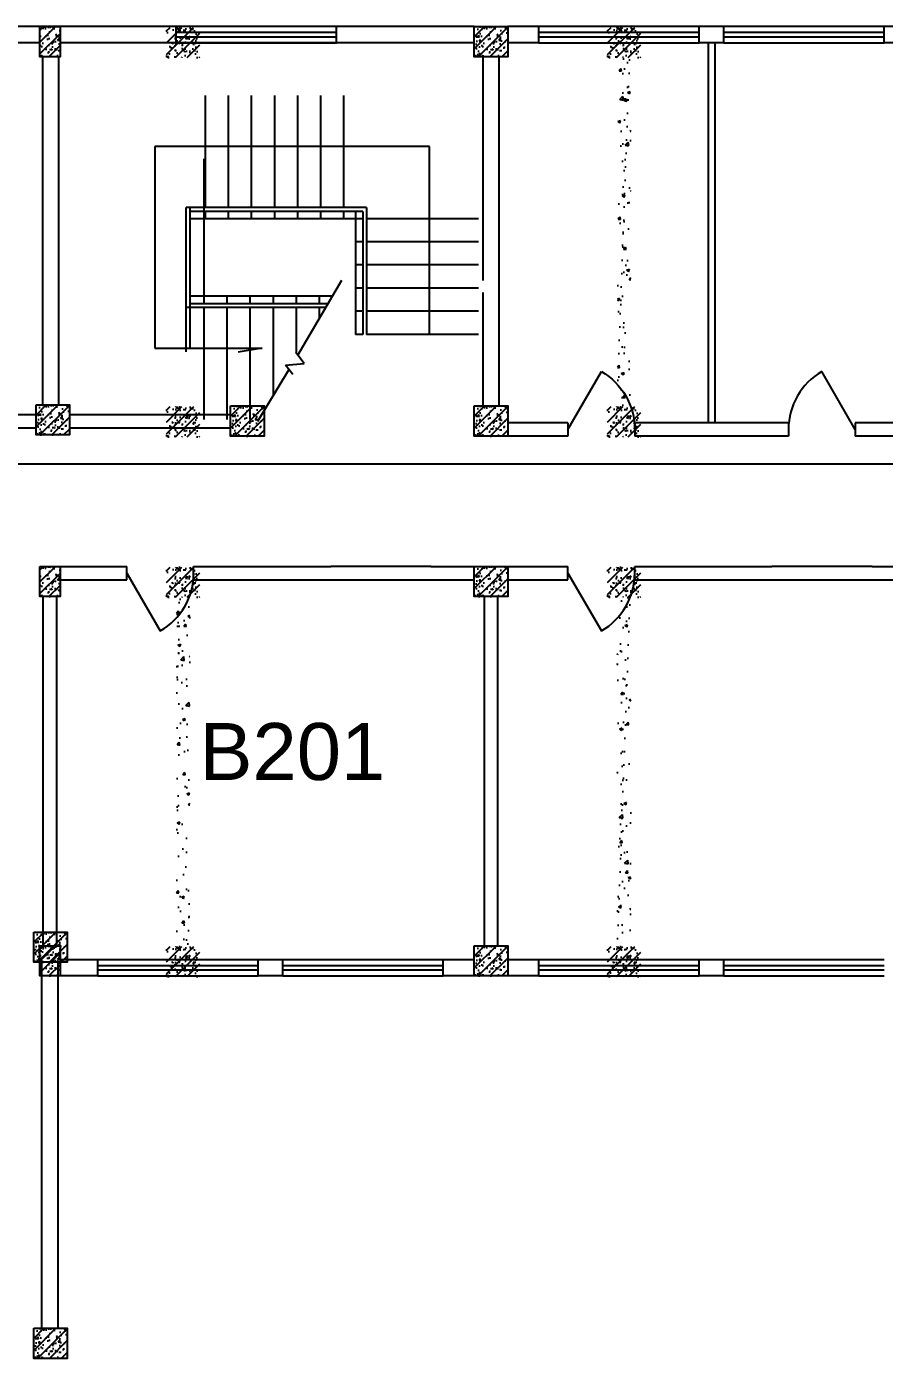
# Model space of a CAD drawing. Header units: millimetres. Extents: x 1454 to 76815, y 2126 to 32240.
# Drawn here: x 23542 to 32098, y 18927 to 32209 of the extents above; entities that cross this region are included whole.
import ezdxf
from ezdxf.enums import TextEntityAlignment as Align

# ---------------------------------------------------------------- set-up
doc = ezdxf.new("R2010")
doc.units = ezdxf.units.MM
doc.linetypes.add('CONTINOUS', pattern=[0])
for name, color, linetype in [('BD0', 7, 'Continuous'), ('C', 7, 'Continuous'), ('MC', 7, 'Continuous'), ('WINDOW', 7, 'Continuous'), ('WINDOW_TEXT', 7, 'Continuous'), ('Z', 7, 'Continuous'), ('Z1', 9, 'Continuous'), ('文字说明', 7, 'Continuous')]:
    doc.layers.add(name, color=color, linetype=linetype)
doc.styles.add('SIMPLEX', font='SIMPLEX.SHX')
doc.styles.get("Standard").update_dxf_attribs({"font": 'arial.ttf'})
doc.linetypes.add('ZIGZAG', pattern='A,0.00254,-5.08,[131,ltypeshp.shx,S=5.08,R=0,X=-5.08,Y=0],-10.16,[131,ltypeshp.shx,S=5.08,R=180,X=5.08,Y=0],-5.08', length=20.32254)
pattern_1 = [(50, (-1701936.64, -147705.6), (286.904073, -25.100854), [30, -330]), (355, (-1701936.64, -147705.6), (-55.500533, 300.876853), [24, -264]), (100.4514, (-1701912.73, -147707.7), (231.403753, 275.775817), [25.496076, -280.456845]), (46.1842, (-1701936.64, -147625.6), (426.89642, -66.207606), [45, -495]), (96.6356, (-1701901.07, -147631.12), (373.86508, 389.64715), [38.24412, -420.6852]), (351.1842, (-1701936.64, -147625.6), (373.86478, 389.64744), [36, -396]), (21, (-1701896.64, -147645.6), (238.76282, -161.047556), [30, -330]), (326, (-1701896.64, -147645.6), (97.326133, 290.06002), [24, -264]), (71.4514, (-1701876.75, -147659.03), (336.08905, 129.0122), [25.496076, -280.456845]), (37.5, (-1701936.64, -147705.61), (4.863942, 133.1575415), [0, -260.8, 0, -268, 0, -265]), (7.5, (-1701936.64, -147705.61), (105.227815, 157.764685), [0, -152.8, 0, -254.8, 0, -101]), (327.5, (-1702025.84, -147705.61), (213.5289745, -9.021949), [0, -100, 0, -312, 0, -414]), (317.5, (-1702065.84, -147705.6), (233.274468, 40.041993), [0, -130, 0, -207.2, 0, -294])]

# ---------------------------------------------------------------- blocks, each defined once
blk = doc.blocks.new('_DBLK')
blk.add_line((-0.5, 0), (0, -0.866))
blk.add_arc((-0.5, 0), 1, 300, 0)
at = {"layer": 'WINDOW_TEXT', "style": 'SIMPLEX', "flags": 9}
blk.add_attdef('A', text='', height=1, dxfattribs=at).set_placement((0, 1.5), align=Align.MIDDLE)

msp = doc.modelspace()

# ---------------------------------------------------------------- hatches: boundary and pattern name
at = {"layer": 'BD0'}
h = msp.add_hatch(dxfattribs=at)
h.set_pattern_fill('AR-CONC', color=256, scale=20, style=0)
h.set_pattern_definition([(50, (-1660692.01, -84955.88), (143.4520365, -12.550427), [15, -165]), (355, (-1660692, -84955.88), (-27.750267, 150.438427), [12, -132]), (100.4514, (-1660680.05, -84956.93), (115.701876, 137.887908), [12.748038, -140.228422]), (46.1842, (-1660692, -84915.88), (213.44821, -33.103803), [22.5, -247.5]), (96.6356, (-1660674.22, -84918.64), (186.93254, 194.823574), [19.122058, -210.3426]), (351.1842, (-1660692, -84915.88), (186.93239, 194.82372), [18, -198]), (21, (-1660672.01, -84925.88), (119.3814104, -80.523778), [15, -165]), (326, (-1660672, -84925.88), (48.663066, 145.030009), [12, -132]), (71.4514, (-1660662.06, -84932.59), (168.044526, 64.506099), [12.748038, -140.228422]), (37.5, (-1660692.007, -84955.88), (2.431971, 66.5787708), [0, -130.4, 0, -134, 0, -132.5]), (7.5, (-1660692.01, -84955.88), (52.6139075, 78.8823424), [0, -76.4, 0, -127.4, 0, -50.5]), (327.5, (-1660736.607, -84955.88), (106.7644872, -4.5109743), [0, -50, 0, -156, 0, -207]), (317.5, (-1660756.61, -84955.88), (116.637234, 20.0209965), [0, -65, 0, -103.6, 0, -147])])
h.paths.add_polyline_path([(24936, 23036), (25269, 23036), (25269, 22736), (24936, 22736)])
h = msp.add_hatch(dxfattribs=at)
h.set_pattern_fill('ANSI31', color=256, scale=666.666667, style=0)
h.set_pattern_definition([(45, (-1660692.01, -84955.88), (-58.925565, 58.925565), [])])
h.paths.add_polyline_path([(24936, 23036), (25269, 23036), (25269, 22736), (24936, 22736)])
h = msp.add_hatch(dxfattribs=at)
h.set_pattern_fill('AR-CONC', color=256, scale=20, style=0)
h.set_pattern_definition([(50, (-1450814.38, -510952.3), (143.4520365, -12.550427), [15, -165]), (355, (-1450814.38, -510952.3), (-27.750267, 150.438427), [12, -132]), (100.4514, (-1450802.42, -510953.35), (115.701876, 137.887908), [12.748038, -140.228422]), (46.1842, (-1450814.38, -510912.3), (213.44821, -33.103803), [22.5, -247.5]), (96.6356, (-1450796.6, -510915.06), (186.93254, 194.823574), [19.122058, -210.3426]), (351.1842, (-1450814.38, -510912.3), (186.93239, 194.82372), [18, -198]), (21, (-1450794.38, -510922.3), (119.38141, -80.523778), [15, -165]), (326, (-1450794.38, -510922.3), (48.663066, 145.030009), [12, -132]), (71.4514, (-1450784.43, -510929.01), (168.044526, 64.506099), [12.748038, -140.228422]), (37.5, (-1450814.38, -510952.3), (2.431971, 66.5787708), [0, -130.4, 0, -134, 0, -132.5]), (7.5, (-1450814.38, -510952.3), (52.6139075, 78.8823424), [0, -76.4, 0, -127.4, 0, -50.5]), (327.5, (-1450858.98, -510952.3), (106.7644872, -4.5109743), [0, -50, 0, -156, 0, -207]), (317.5, (-1450878.98, -510952.3), (116.637234, 20.0209965), [0, -65, 0, -103.6, 0, -147])])
h.paths.add_polyline_path([(28008, 23042), (28342, 23042), (28342, 22742), (28008, 22742)])
h = msp.add_hatch(dxfattribs=at)
h.set_pattern_fill('ANSI31', color=256, scale=666.666667, style=0)
h.set_pattern_definition([(45, (-1450814.38, -510952.3), (-58.925565, 58.925565), [])])
h.paths.add_polyline_path([(28008, 23042), (28342, 23042), (28342, 22742), (28008, 22742)])
h = msp.add_hatch(dxfattribs=at)
h.set_pattern_fill('AR-CONC', color=256, scale=20, style=0)
h.set_pattern_definition([(50, (-1656292.01, -84955.88), (143.4520365, -12.550427), [15, -165]), (355, (-1656292, -84955.88), (-27.750267, 150.438427), [12, -132]), (100.4514, (-1656280.05, -84956.93), (115.701876, 137.887908), [12.748038, -140.228422]), (46.1842, (-1656292, -84915.88), (213.44821, -33.103803), [22.5, -247.5]), (96.6356, (-1656274.22, -84918.64), (186.93254, 194.823574), [19.122058, -210.3426]), (351.1842, (-1656292, -84915.88), (186.93239, 194.82372), [18, -198]), (21, (-1656272.01, -84925.88), (119.3814104, -80.523778), [15, -165]), (326, (-1656272, -84925.88), (48.663066, 145.030009), [12, -132]), (71.4514, (-1656262.06, -84932.59), (168.044526, 64.506099), [12.748038, -140.228422]), (37.5, (-1656292.007, -84955.88), (2.431971, 66.5787708), [0, -130.4, 0, -134, 0, -132.5]), (7.5, (-1656292.01, -84955.88), (52.6139075, 78.8823424), [0, -76.4, 0, -127.4, 0, -50.5]), (327.5, (-1656336.607, -84955.88), (106.7644872, -4.5109743), [0, -50, 0, -156, 0, -207]), (317.5, (-1656356.61, -84955.88), (116.637234, 20.0209965), [0, -65, 0, -103.6, 0, -147])])
h.paths.add_polyline_path([(29336, 23036), (29669, 23036), (29669, 22736), (29336, 22736)])
h = msp.add_hatch(dxfattribs=at)
h.set_pattern_fill('ANSI31', color=256, scale=666.666667, style=0)
h.set_pattern_definition([(45, (-1656292.01, -84955.88), (-58.925565, 58.925565), [])])
h.paths.add_polyline_path([(29336, 23036), (29669, 23036), (29669, 22736), (29336, 22736)])
at = {"layer": 'Z1'}
h = msp.add_hatch(dxfattribs=at)
h.set_pattern_fill('ANSI31', color=256, scale=666.666667, style=0)
h.set_pattern_definition([(45, (-1455214.38, -501785.635), (-58.925565, 58.925565), [])])
h.paths.add_polyline_path([(23675, 32209), (23875, 32209), (23875, 31909), (23675, 31909)])
h = msp.add_hatch(dxfattribs=at)
h.set_pattern_fill('AR-CONC', color=256, scale=20, style=0)
h.set_pattern_definition([(50, (-1455214.38, -501785.64), (143.4520365, -12.550427), [15, -165]), (355, (-1455214.38, -501785.64), (-27.750267, 150.438427), [12, -132]), (100.4514, (-1455202.42, -501786.68), (115.701876, 137.887908), [12.748038, -140.228422]), (46.1842, (-1455214.38, -501745.64), (213.44821, -33.103803), [22.5, -247.5]), (96.6356, (-1455196.6, -501748.4), (186.93254, 194.823574), [19.122058, -210.3426]), (351.1842, (-1455214.38, -501745.64), (186.93239, 194.82372), [18, -198]), (21, (-1455194.38, -501755.64), (119.38141, -80.523778), [15, -165]), (326, (-1455194.38, -501755.64), (48.663066, 145.030009), [12, -132]), (71.4514, (-1455184.43, -501762.35), (168.044526, 64.506099), [12.748038, -140.228422]), (37.5, (-1455214.38, -501785.635), (2.431971, 66.5787708), [0, -130.4, 0, -134, 0, -132.5]), (7.5, (-1455214.38, -501785.635), (52.6139075, 78.8823424), [0, -76.4, 0, -127.4, 0, -50.5]), (327.5, (-1455258.98, -501785.635), (106.7644872, -4.5109743), [0, -50, 0, -156, 0, -207]), (317.5, (-1455278.98, -501785.635), (116.637234, 20.0209965), [0, -65, 0, -103.6, 0, -147])])
h.paths.add_polyline_path([(23675, 32209), (23875, 32209), (23875, 31909), (23675, 31909)])
h = msp.add_hatch(dxfattribs=at)
h.set_pattern_fill('ANSI31', color=256, scale=666.666667, style=0)
h.set_pattern_definition([(45, (-1660692.01, -75789.21), (-58.925565, 58.925565), [])])
h.paths.add_polyline_path([(24936, 32202), (25269, 32202), (25269, 31902), (24936, 31902)])
h = msp.add_hatch(dxfattribs=at)
h.set_pattern_fill('AR-CONC', color=256, scale=20, style=0)
h.set_pattern_definition([(50, (-1660692.01, -75789.21), (143.4520365, -12.550427), [15, -165]), (355, (-1660692, -75789.21), (-27.750267, 150.438427), [12, -132]), (100.4514, (-1660680.05, -75790.26), (115.701876, 137.887908), [12.748038, -140.228422]), (46.1842, (-1660692, -75749.21), (213.44821, -33.103803), [22.5, -247.5]), (96.6356, (-1660674.22, -75751.97), (186.93254, 194.823574), [19.122058, -210.3426]), (351.1842, (-1660692, -75749.21), (186.93239, 194.82372), [18, -198]), (21, (-1660672.01, -75759.21), (119.3814104, -80.523778), [15, -165]), (326, (-1660672, -75759.21), (48.663066, 145.030009), [12, -132]), (71.4514, (-1660662.06, -75765.92), (168.044526, 64.506099), [12.748038, -140.228422]), (37.5, (-1660692.007, -75789.214), (2.431971, 66.5787708), [0, -130.4, 0, -134, 0, -132.5]), (7.5, (-1660692.01, -75789.214), (52.6139075, 78.8823424), [0, -76.4, 0, -127.4, 0, -50.5]), (327.5, (-1660736.607, -75789.214), (106.7644872, -4.5109743), [0, -50, 0, -156, 0, -207]), (317.5, (-1660756.61, -75789.21), (116.637234, 20.0209965), [0, -65, 0, -103.6, 0, -147])])
h.paths.add_polyline_path([(24936, 32202), (25269, 32202), (25269, 31902), (24936, 31902)])
h = msp.add_hatch(dxfattribs=at)
h.set_pattern_fill('ANSI31', color=256, scale=666.666667, style=0)
h.set_pattern_definition([(45, (-1450814.38, -501785.635), (-58.925565, 58.925565), [])])
h.paths.add_polyline_path([(28008, 32209), (28342, 32209), (28342, 31909), (28008, 31909)])
h = msp.add_hatch(dxfattribs=at)
h.set_pattern_fill('AR-CONC', color=256, scale=20, style=0)
h.set_pattern_definition([(50, (-1450814.38, -501785.64), (143.4520365, -12.550427), [15, -165]), (355, (-1450814.38, -501785.64), (-27.750267, 150.438427), [12, -132]), (100.4514, (-1450802.42, -501786.68), (115.701876, 137.887908), [12.748038, -140.228422]), (46.1842, (-1450814.38, -501745.64), (213.44821, -33.103803), [22.5, -247.5]), (96.6356, (-1450796.6, -501748.4), (186.93254, 194.823574), [19.122058, -210.3426]), (351.1842, (-1450814.38, -501745.64), (186.93239, 194.82372), [18, -198]), (21, (-1450794.38, -501755.64), (119.38141, -80.523778), [15, -165]), (326, (-1450794.38, -501755.64), (48.663066, 145.030009), [12, -132]), (71.4514, (-1450784.43, -501762.35), (168.044526, 64.506099), [12.748038, -140.228422]), (37.5, (-1450814.38, -501785.635), (2.431971, 66.5787708), [0, -130.4, 0, -134, 0, -132.5]), (7.5, (-1450814.38, -501785.635), (52.6139075, 78.8823424), [0, -76.4, 0, -127.4, 0, -50.5]), (327.5, (-1450858.98, -501785.635), (106.7644872, -4.5109743), [0, -50, 0, -156, 0, -207]), (317.5, (-1450878.98, -501785.635), (116.637234, 20.0209965), [0, -65, 0, -103.6, 0, -147])])
h.paths.add_polyline_path([(28008, 32209), (28342, 32209), (28342, 31909), (28008, 31909)])
h = msp.add_hatch(dxfattribs=at)
h.set_pattern_fill('ANSI31', color=256, scale=666.666667, style=0)
h.set_pattern_definition([(45, (-1656292.01, -75789.21), (-58.925565, 58.925565), [])])
h.paths.add_polyline_path([(29336, 32202), (29669, 32202), (29669, 31902), (29336, 31902)])
h = msp.add_hatch(dxfattribs=at)
h.set_pattern_fill('AR-CONC', color=256, scale=20, style=0)
h.set_pattern_definition([(50, (-1656292.01, -75789.21), (143.4520365, -12.550427), [15, -165]), (355, (-1656292, -75789.21), (-27.750267, 150.438427), [12, -132]), (100.4514, (-1656280.05, -75790.26), (115.701876, 137.887908), [12.748038, -140.228422]), (46.1842, (-1656292, -75749.21), (213.44821, -33.103803), [22.5, -247.5]), (96.6356, (-1656274.22, -75751.97), (186.93254, 194.823574), [19.122058, -210.3426]), (351.1842, (-1656292, -75749.21), (186.93239, 194.82372), [18, -198]), (21, (-1656272.01, -75759.21), (119.3814104, -80.523778), [15, -165]), (326, (-1656272, -75759.21), (48.663066, 145.030009), [12, -132]), (71.4514, (-1656262.06, -75765.92), (168.044526, 64.506099), [12.748038, -140.228422]), (37.5, (-1656292.007, -75789.214), (2.431971, 66.5787708), [0, -130.4, 0, -134, 0, -132.5]), (7.5, (-1656292.01, -75789.214), (52.6139075, 78.8823424), [0, -76.4, 0, -127.4, 0, -50.5]), (327.5, (-1656336.607, -75789.214), (106.7644872, -4.5109743), [0, -50, 0, -156, 0, -207]), (317.5, (-1656356.61, -75789.21), (116.637234, 20.0209965), [0, -65, 0, -103.6, 0, -147])])
h.paths.add_polyline_path([(29336, 32202), (29669, 32202), (29669, 31902), (29336, 31902)])
h = msp.add_hatch(dxfattribs=at)
h.set_pattern_fill('AR-CONC', color=256, scale=40, style=0)
h.set_pattern_definition(pattern_1)
h.paths.add_polyline_path([(29569, 31902), (29436, 31902), (29436, 28419), (29569, 28419)])
h = msp.add_hatch(dxfattribs=at)
h.set_pattern_fill('AR-CONC', color=256, scale=20, style=0)
h.set_pattern_definition([(50, (-1455186.77, -505557.95), (143.4520365, -12.550427), [15, -165]), (355, (-1455186.77, -505557.95), (-27.750267, 150.438427), [12, -132]), (100.4514, (-1455174.82, -505558.99), (115.701876, 137.887908), [12.748038, -140.228422]), (46.1842, (-1455186.77, -505517.95), (213.44821, -33.103803), [22.5, -247.5]), (96.6356, (-1455168.99, -505520.7), (186.93254, 194.823574), [19.122058, -210.3426]), (351.1842, (-1455186.77, -505517.95), (186.93239, 194.82372), [18, -198]), (21, (-1455166.77, -505527.95), (119.38141, -80.523778), [15, -165]), (326, (-1455166.77, -505527.95), (48.663066, 145.030009), [12, -132]), (71.4514, (-1455156.83, -505534.66), (168.044526, 64.506099), [12.748038, -140.228422]), (37.5, (-1455186.774, -505557.946), (2.431971, 66.5787708), [0, -130.4, 0, -134, 0, -132.5]), (7.5, (-1455186.774, -505557.946), (52.6139075, 78.8823424), [0, -76.4, 0, -127.4, 0, -50.5]), (327.5, (-1455231.374, -505557.946), (106.7644872, -4.5109743), [0, -50, 0, -156, 0, -207]), (317.5, (-1455251.37, -505557.95), (116.637234, 20.0209965), [0, -65, 0, -103.6, 0, -147])])
h.paths.add_polyline_path([(23636, 28437), (23969, 28437), (23969, 28137), (23636, 28137)])
h = msp.add_hatch(dxfattribs=at)
h.set_pattern_fill('ANSI31', color=256, scale=666.666667, style=0)
h.set_pattern_definition([(45, (-1455186.774, -505557.946), (-58.925565, 58.925565), [])])
h.paths.add_polyline_path([(23636, 28437), (23969, 28437), (23969, 28137), (23636, 28137)])
h = msp.add_hatch(dxfattribs=at)
h.set_pattern_fill('ANSI31', color=256, scale=666.666667, style=0)
h.set_pattern_definition([(45, (-1453245.59, -505569.14), (-58.925565, 58.925565), [])])
h.paths.add_polyline_path([(25577, 28426), (25911, 28426), (25911, 28126), (25577, 28126)])
h = msp.add_hatch(dxfattribs=at)
h.set_pattern_fill('AR-CONC', color=256, scale=20, style=0)
h.set_pattern_definition([(50, (-1453245.59, -505569.14), (143.4520365, -12.550427), [15, -165]), (355, (-1453245.59, -505569.14), (-27.750267, 150.438427), [12, -132]), (100.4514, (-1453233.64, -505570.19), (115.701876, 137.887908), [12.748038, -140.228422]), (46.1842, (-1453245.59, -505529.14), (213.44821, -33.103803), [22.5, -247.5]), (96.6356, (-1453227.8, -505531.9), (186.93254, 194.823574), [19.122058, -210.3426]), (351.1842, (-1453245.6, -505529.14), (186.93239, 194.82372), [18, -198]), (21, (-1453225.59, -505539.14), (119.38141, -80.523778), [15, -165]), (326, (-1453225.59, -505539.14), (48.663066, 145.030009), [12, -132]), (71.4514, (-1453215.64, -505545.85), (168.044526, 64.506099), [12.748038, -140.228422]), (37.5, (-1453245.59, -505569.14), (2.431971, 66.5787708), [0, -130.4, 0, -134, 0, -132.5]), (7.5, (-1453245.59, -505569.14), (52.6139075, 78.8823424), [0, -76.4, 0, -127.4, 0, -50.5]), (327.5, (-1453290.19, -505569.14), (106.7644872, -4.5109743), [0, -50, 0, -156, 0, -207]), (317.5, (-1453310.19, -505569.14), (116.637234, 20.0209965), [0, -65, 0, -103.6, 0, -147])])
h.paths.add_polyline_path([(25577, 28426), (25911, 28426), (25911, 28126), (25577, 28126)])
h = msp.add_hatch(dxfattribs=at)
h.set_pattern_fill('ANSI31', color=256, scale=666.666667, style=0)
h.set_pattern_definition([(45, (-1450814.38, -505568.97), (-58.925565, 58.925565), [])])
h.paths.add_polyline_path([(28008, 28426), (28342, 28426), (28342, 28126), (28008, 28126)])
h = msp.add_hatch(dxfattribs=at)
h.set_pattern_fill('AR-CONC', color=256, scale=20, style=0)
h.set_pattern_definition([(50, (-1450814.38, -505568.97), (143.4520365, -12.550427), [15, -165]), (355, (-1450814.38, -505568.97), (-27.750267, 150.438427), [12, -132]), (100.4514, (-1450802.42, -505570.01), (115.701876, 137.887908), [12.748038, -140.228422]), (46.1842, (-1450814.38, -505528.97), (213.44821, -33.103803), [22.5, -247.5]), (96.6356, (-1450796.6, -505531.73), (186.93254, 194.823574), [19.122058, -210.3426]), (351.1842, (-1450814.38, -505528.97), (186.93239, 194.82372), [18, -198]), (21, (-1450794.38, -505538.97), (119.38141, -80.523778), [15, -165]), (326, (-1450794.38, -505538.97), (48.663066, 145.030009), [12, -132]), (71.4514, (-1450784.43, -505545.68), (168.044526, 64.506099), [12.748038, -140.228422]), (37.5, (-1450814.38, -505568.97), (2.431971, 66.5787708), [0, -130.4, 0, -134, 0, -132.5]), (7.5, (-1450814.38, -505568.97), (52.6139075, 78.8823424), [0, -76.4, 0, -127.4, 0, -50.5]), (327.5, (-1450858.98, -505568.97), (106.7644872, -4.5109743), [0, -50, 0, -156, 0, -207]), (317.5, (-1450878.98, -505568.97), (116.637234, 20.0209965), [0, -65, 0, -103.6, 0, -147])])
h.paths.add_polyline_path([(28008, 28426), (28342, 28426), (28342, 28126), (28008, 28126)])
h = msp.add_hatch(dxfattribs=at)
h.set_pattern_fill('ANSI31', color=256, scale=666.666667, style=0)
h.set_pattern_definition([(45, (-1660692.01, -79572.55), (-58.925565, 58.925565), [])])
h.paths.add_polyline_path([(24936, 28419), (25269, 28419), (25269, 28119), (24936, 28119)])
h = msp.add_hatch(dxfattribs=at)
h.set_pattern_fill('AR-CONC', color=256, scale=20, style=0)
h.set_pattern_definition([(50, (-1660692.01, -79572.55), (143.4520365, -12.550427), [15, -165]), (355, (-1660692, -79572.55), (-27.750267, 150.438427), [12, -132]), (100.4514, (-1660680.05, -79573.6), (115.701876, 137.887908), [12.748038, -140.228422]), (46.1842, (-1660692, -79532.55), (213.44821, -33.103803), [22.5, -247.5]), (96.6356, (-1660674.22, -79535.3), (186.93254, 194.823574), [19.122058, -210.3426]), (351.1842, (-1660692, -79532.55), (186.93239, 194.82372), [18, -198]), (21, (-1660672.01, -79542.55), (119.3814104, -80.523778), [15, -165]), (326, (-1660672, -79542.55), (48.663066, 145.030009), [12, -132]), (71.4514, (-1660662.06, -79549.26), (168.044526, 64.506099), [12.748038, -140.228422]), (37.5, (-1660692.007, -79572.547), (2.431971, 66.5787708), [0, -130.4, 0, -134, 0, -132.5]), (7.5, (-1660692.01, -79572.55), (52.6139075, 78.8823424), [0, -76.4, 0, -127.4, 0, -50.5]), (327.5, (-1660736.607, -79572.547), (106.7644872, -4.5109743), [0, -50, 0, -156, 0, -207]), (317.5, (-1660756.61, -79572.55), (116.637234, 20.0209965), [0, -65, 0, -103.6, 0, -147])])
h.paths.add_polyline_path([(24936, 28419), (25269, 28419), (25269, 28119), (24936, 28119)])
h = msp.add_hatch(dxfattribs=at)
h.set_pattern_fill('ANSI31', color=256, scale=666.666667, style=0)
h.set_pattern_definition([(45, (-1656292.01, -79572.55), (-58.925565, 58.925565), [])])
h.paths.add_polyline_path([(29336, 28419), (29669, 28419), (29669, 28119), (29336, 28119)])
h = msp.add_hatch(dxfattribs=at)
h.set_pattern_fill('AR-CONC', color=256, scale=20, style=0)
h.set_pattern_definition([(50, (-1656292.01, -79572.55), (143.4520365, -12.550427), [15, -165]), (355, (-1656292, -79572.55), (-27.750267, 150.438427), [12, -132]), (100.4514, (-1656280.05, -79573.6), (115.701876, 137.887908), [12.748038, -140.228422]), (46.1842, (-1656292, -79532.55), (213.44821, -33.103803), [22.5, -247.5]), (96.6356, (-1656274.22, -79535.3), (186.93254, 194.823574), [19.122058, -210.3426]), (351.1842, (-1656292, -79532.55), (186.93239, 194.82372), [18, -198]), (21, (-1656272.01, -79542.55), (119.3814104, -80.523778), [15, -165]), (326, (-1656272, -79542.55), (48.663066, 145.030009), [12, -132]), (71.4514, (-1656262.06, -79549.26), (168.044526, 64.506099), [12.748038, -140.228422]), (37.5, (-1656292.007, -79572.547), (2.431971, 66.5787708), [0, -130.4, 0, -134, 0, -132.5]), (7.5, (-1656292.01, -79572.55), (52.6139075, 78.8823424), [0, -76.4, 0, -127.4, 0, -50.5]), (327.5, (-1656336.607, -79572.547), (106.7644872, -4.5109743), [0, -50, 0, -156, 0, -207]), (317.5, (-1656356.61, -79572.55), (116.637234, 20.0209965), [0, -65, 0, -103.6, 0, -147])])
h.paths.add_polyline_path([(29336, 28419), (29669, 28419), (29669, 28119), (29336, 28119)])
h = msp.add_hatch(dxfattribs=at)
h.set_pattern_fill('AR-CONC', color=256, scale=20, style=0)
h.set_pattern_definition([(50, (-1455214.38, -507168.97), (143.4520365, -12.550427), [15, -165]), (355, (-1455214.38, -507168.97), (-27.750267, 150.438427), [12, -132]), (100.4514, (-1455202.42, -507170.01), (115.701876, 137.887908), [12.748038, -140.228422]), (46.1842, (-1455214.38, -507128.97), (213.44821, -33.103803), [22.5, -247.5]), (96.6356, (-1455196.6, -507131.73), (186.93254, 194.823574), [19.122058, -210.3426]), (351.1842, (-1455214.38, -507128.97), (186.93239, 194.82372), [18, -198]), (21, (-1455194.38, -507138.97), (119.38141, -80.523778), [15, -165]), (326, (-1455194.38, -507138.97), (48.663066, 145.030009), [12, -132]), (71.4514, (-1455184.43, -507145.68), (168.044526, 64.506099), [12.748038, -140.228422]), (37.5, (-1455214.38, -507168.97), (2.431971, 66.5787708), [0, -130.4, 0, -134, 0, -132.5]), (7.5, (-1455214.38, -507168.97), (52.6139075, 78.8823424), [0, -76.4, 0, -127.4, 0, -50.5]), (327.5, (-1455258.98, -507168.97), (106.7644872, -4.5109743), [0, -50, 0, -156, 0, -207]), (317.5, (-1455278.98, -507168.97), (116.637234, 20.0209965), [0, -65, 0, -103.6, 0, -147])])
h.paths.add_polyline_path([(23675, 26826), (23875, 26826), (23875, 26526), (23675, 26526)])
h = msp.add_hatch(dxfattribs=at)
h.set_pattern_fill('ANSI31', color=256, scale=666.666667, style=0)
h.set_pattern_definition([(45, (-1455214.38, -507168.97), (-58.925565, 58.925565), [])])
h.paths.add_polyline_path([(23675, 26826), (23875, 26826), (23875, 26526), (23675, 26526)])
h = msp.add_hatch(dxfattribs=at)
h.set_pattern_fill('AR-CONC', color=256, scale=20, style=0)
h.set_pattern_definition([(50, (-1660692.01, -81172.55), (143.4520365, -12.550427), [15, -165]), (355, (-1660692, -81172.55), (-27.750267, 150.438427), [12, -132]), (100.4514, (-1660680.05, -81173.6), (115.701876, 137.887908), [12.748038, -140.228422]), (46.1842, (-1660692, -81132.55), (213.44821, -33.103803), [22.5, -247.5]), (96.6356, (-1660674.22, -81135.3), (186.93254, 194.823574), [19.122058, -210.3426]), (351.1842, (-1660692, -81132.55), (186.93239, 194.82372), [18, -198]), (21, (-1660672.01, -81142.55), (119.3814104, -80.523778), [15, -165]), (326, (-1660672, -81142.55), (48.663066, 145.030009), [12, -132]), (71.4514, (-1660662.06, -81149.26), (168.044526, 64.506099), [12.748038, -140.228422]), (37.5, (-1660692.007, -81172.547), (2.431971, 66.5787708), [0, -130.4, 0, -134, 0, -132.5]), (7.5, (-1660692.01, -81172.55), (52.6139075, 78.8823424), [0, -76.4, 0, -127.4, 0, -50.5]), (327.5, (-1660736.607, -81172.547), (106.7644872, -4.5109743), [0, -50, 0, -156, 0, -207]), (317.5, (-1660756.61, -81172.55), (116.637234, 20.0209965), [0, -65, 0, -103.6, 0, -147])])
h.paths.add_polyline_path([(24936, 26819), (25269, 26819), (25269, 26519), (24936, 26519)])
h = msp.add_hatch(dxfattribs=at)
h.set_pattern_fill('ANSI31', color=256, scale=666.666667, style=0)
h.set_pattern_definition([(45, (-1660692.01, -81172.55), (-58.925565, 58.925565), [])])
h.paths.add_polyline_path([(24936, 26819), (25269, 26819), (25269, 26519), (24936, 26519)])
h = msp.add_hatch(dxfattribs=at)
h.set_pattern_fill('AR-CONC', color=256, scale=20, style=0)
h.set_pattern_definition([(50, (-1450814.38, -507168.97), (143.4520365, -12.550427), [15, -165]), (355, (-1450814.38, -507168.97), (-27.750267, 150.438427), [12, -132]), (100.4514, (-1450802.42, -507170.01), (115.701876, 137.887908), [12.748038, -140.228422]), (46.1842, (-1450814.38, -507128.97), (213.44821, -33.103803), [22.5, -247.5]), (96.6356, (-1450796.6, -507131.73), (186.93254, 194.823574), [19.122058, -210.3426]), (351.1842, (-1450814.38, -507128.97), (186.93239, 194.82372), [18, -198]), (21, (-1450794.38, -507138.97), (119.38141, -80.523778), [15, -165]), (326, (-1450794.38, -507138.97), (48.663066, 145.030009), [12, -132]), (71.4514, (-1450784.43, -507145.68), (168.044526, 64.506099), [12.748038, -140.228422]), (37.5, (-1450814.38, -507168.97), (2.431971, 66.5787708), [0, -130.4, 0, -134, 0, -132.5]), (7.5, (-1450814.38, -507168.97), (52.6139075, 78.8823424), [0, -76.4, 0, -127.4, 0, -50.5]), (327.5, (-1450858.98, -507168.97), (106.7644872, -4.5109743), [0, -50, 0, -156, 0, -207]), (317.5, (-1450878.98, -507168.97), (116.637234, 20.0209965), [0, -65, 0, -103.6, 0, -147])])
h.paths.add_polyline_path([(28008, 26826), (28342, 26826), (28342, 26526), (28008, 26526)])
h = msp.add_hatch(dxfattribs=at)
h.set_pattern_fill('ANSI31', color=256, scale=666.666667, style=0)
h.set_pattern_definition([(45, (-1450814.38, -507168.97), (-58.925565, 58.925565), [])])
h.paths.add_polyline_path([(28008, 26826), (28342, 26826), (28342, 26526), (28008, 26526)])
h = msp.add_hatch(dxfattribs=at)
h.set_pattern_fill('AR-CONC', color=256, scale=20, style=0)
h.set_pattern_definition([(50, (-1656292.01, -81172.55), (143.4520365, -12.550427), [15, -165]), (355, (-1656292, -81172.55), (-27.750267, 150.438427), [12, -132]), (100.4514, (-1656280.05, -81173.6), (115.701876, 137.887908), [12.748038, -140.228422]), (46.1842, (-1656292, -81132.55), (213.44821, -33.103803), [22.5, -247.5]), (96.6356, (-1656274.22, -81135.3), (186.93254, 194.823574), [19.122058, -210.3426]), (351.1842, (-1656292, -81132.55), (186.93239, 194.82372), [18, -198]), (21, (-1656272.01, -81142.55), (119.3814104, -80.523778), [15, -165]), (326, (-1656272, -81142.55), (48.663066, 145.030009), [12, -132]), (71.4514, (-1656262.06, -81149.26), (168.044526, 64.506099), [12.748038, -140.228422]), (37.5, (-1656292.007, -81172.547), (2.431971, 66.5787708), [0, -130.4, 0, -134, 0, -132.5]), (7.5, (-1656292.01, -81172.55), (52.6139075, 78.8823424), [0, -76.4, 0, -127.4, 0, -50.5]), (327.5, (-1656336.607, -81172.547), (106.7644872, -4.5109743), [0, -50, 0, -156, 0, -207]), (317.5, (-1656356.61, -81172.55), (116.637234, 20.0209965), [0, -65, 0, -103.6, 0, -147])])
h.paths.add_polyline_path([(29336, 26819), (29669, 26819), (29669, 26519), (29336, 26519)])
h = msp.add_hatch(dxfattribs=at)
h.set_pattern_fill('ANSI31', color=256, scale=666.666667, style=0)
h.set_pattern_definition([(45, (-1656292.01, -81172.55), (-58.925565, 58.925565), [])])
h.paths.add_polyline_path([(29336, 26819), (29669, 26819), (29669, 26519), (29336, 26519)])
at = {"layer": 'Z1', "ltscale": 0.025}
h = msp.add_hatch(dxfattribs=at)
h.set_pattern_fill('AR-CONC', color=256, scale=40, style=0)
h.set_pattern_definition(pattern_1)
h.paths.add_polyline_path([(25169, 26519), (25036, 26519), (25036, 23036), (25169, 23036)])
h = msp.add_hatch(dxfattribs=at)
h.set_pattern_fill('AR-CONC', color=256, scale=40, style=0)
h.set_pattern_definition(pattern_1)
h.paths.add_polyline_path([(29436, 23036), (29569, 23036), (29569, 26519), (29436, 26519)])
at = {"layer": 'Z1'}
h = msp.add_hatch(dxfattribs=at)
h.set_pattern_fill('ANSI31', color=256, scale=666.666667, style=0)
h.set_pattern_definition([(45, (-1455209.7, -510815.705), (-58.925565, 58.925565), [])])
h.paths.add_polyline_path([(23613, 23179), (23946, 23179), (23946, 22879), (23613, 22879)])
h = msp.add_hatch(dxfattribs=at)
h.set_pattern_fill('AR-CONC', color=256, scale=20, style=0)
h.set_pattern_definition([(50, (-1455209.7, -510815.7), (143.4520365, -12.550427), [15, -165]), (355, (-1455209.7, -510815.7), (-27.750267, 150.438427), [12, -132]), (100.4514, (-1455197.75, -510816.75), (115.701876, 137.887908), [12.748038, -140.228422]), (46.1842, (-1455209.7, -510775.7), (213.44821, -33.103803), [22.5, -247.5]), (96.6356, (-1455191.91, -510778.46), (186.93254, 194.823574), [19.122058, -210.3426]), (351.1842, (-1455209.7, -510775.7), (186.93239, 194.82372), [18, -198]), (21, (-1455189.7, -510785.7), (119.38141, -80.523778), [15, -165]), (326, (-1455189.7, -510785.7), (48.663066, 145.030009), [12, -132]), (71.4514, (-1455179.75, -510792.41), (168.044526, 64.506099), [12.748038, -140.228422]), (37.5, (-1455209.7, -510815.705), (2.431971, 66.5787708), [0, -130.4, 0, -134, 0, -132.5]), (7.5, (-1455209.7, -510815.705), (52.6139075, 78.8823424), [0, -76.4, 0, -127.4, 0, -50.5]), (327.5, (-1455254.3, -510815.705), (106.7644872, -4.5109743), [0, -50, 0, -156, 0, -207]), (317.5, (-1455274.3, -510815.7), (116.637234, 20.0209965), [0, -65, 0, -103.6, 0, -147])])
h.paths.add_polyline_path([(23613, 23179), (23946, 23179), (23946, 22879), (23613, 22879)])
h = msp.add_hatch(dxfattribs=at)
h.set_pattern_fill('AR-CONC', color=256, scale=20, style=0)
h.set_pattern_definition([(50, (-1455214.38, -510952.3), (143.4520365, -12.550427), [15, -165]), (355, (-1455214.38, -510952.3), (-27.750267, 150.438427), [12, -132]), (100.4514, (-1455202.42, -510953.35), (115.701876, 137.887908), [12.748038, -140.228422]), (46.1842, (-1455214.38, -510912.3), (213.44821, -33.103803), [22.5, -247.5]), (96.6356, (-1455196.6, -510915.06), (186.93254, 194.823574), [19.122058, -210.3426]), (351.1842, (-1455214.38, -510912.3), (186.93239, 194.82372), [18, -198]), (21, (-1455194.38, -510922.3), (119.38141, -80.523778), [15, -165]), (326, (-1455194.38, -510922.3), (48.663066, 145.030009), [12, -132]), (71.4514, (-1455184.43, -510929.01), (168.044526, 64.506099), [12.748038, -140.228422]), (37.5, (-1455214.38, -510952.3), (2.431971, 66.5787708), [0, -130.4, 0, -134, 0, -132.5]), (7.5, (-1455214.38, -510952.3), (52.6139075, 78.8823424), [0, -76.4, 0, -127.4, 0, -50.5]), (327.5, (-1455258.98, -510952.3), (106.7644872, -4.5109743), [0, -50, 0, -156, 0, -207]), (317.5, (-1455278.98, -510952.3), (116.637234, 20.0209965), [0, -65, 0, -103.6, 0, -147])])
h.paths.add_polyline_path([(23675, 23042), (23875, 23042), (23875, 22742), (23675, 22742)])
h = msp.add_hatch(dxfattribs=at)
h.set_pattern_fill('ANSI31', color=256, scale=666.666667, style=0)
h.set_pattern_definition([(45, (-1455214.38, -510952.3), (-58.925565, 58.925565), [])])
h.paths.add_polyline_path([(23675, 23042), (23875, 23042), (23875, 22742), (23675, 22742)])
h = msp.add_hatch(dxfattribs=at)
h.set_pattern_fill('AR-CONC', color=256, scale=20, style=0)
h.set_pattern_definition([(50, (-1455209.7, -514767.29), (143.4520365, -12.550427), [15, -165]), (355, (-1455209.7, -514767.29), (-27.750267, 150.438427), [12, -132]), (100.4514, (-1455197.75, -514768.34), (115.701876, 137.887908), [12.748038, -140.228422]), (46.1842, (-1455209.7, -514727.3), (213.44821, -33.103803), [22.5, -247.5]), (96.6356, (-1455191.91, -514730.05), (186.93254, 194.823574), [19.122058, -210.3426]), (351.1842, (-1455209.7, -514727.3), (186.93239, 194.82372), [18, -198]), (21, (-1455189.7, -514737.29), (119.38141, -80.523778), [15, -165]), (326, (-1455189.7, -514737.29), (48.663066, 145.030009), [12, -132]), (71.4514, (-1455179.75, -514744), (168.044526, 64.506099), [12.748038, -140.228422]), (37.5, (-1455209.7, -514767.29), (2.431971, 66.5787708), [0, -130.4, 0, -134, 0, -132.5]), (7.5, (-1455209.7, -514767.29), (52.6139075, 78.8823424), [0, -76.4, 0, -127.4, 0, -50.5]), (327.5, (-1455254.3, -514767.29), (106.7644872, -4.5109743), [0, -50, 0, -156, 0, -207]), (317.5, (-1455274.3, -514767.29), (116.637234, 20.0209965), [0, -65, 0, -103.6, 0, -147])])
h.paths.add_polyline_path([(23613, 19227), (23946, 19227), (23946, 18927), (23613, 18927)])
h = msp.add_hatch(dxfattribs=at)
h.set_pattern_fill('ANSI31', color=256, scale=666.666667, style=0)
h.set_pattern_definition([(45, (-1455209.7, -514767.29), (-58.925565, 58.925565), [])])
h.paths.add_polyline_path([(23613, 19227), (23946, 19227), (23946, 18927), (23613, 18927)])

# ---------------------------------------------------------------- linework, layer by layer
for p, q in [((30342, 32049), (30342, 28259)), ((30408, 32049), (30408, 28259)), ((26896, 30292), (25172, 30292)), ((28049, 30292), (26934, 30292)), ((26896, 30062), (26822, 30062)), ((28049, 30062), (26934, 30062)), ((26896, 29832), (26822, 29832)), ((28049, 29832), (26934, 29832)), ((26593, 29520), (25172, 29520)), ((26896, 29601), (26822, 29601)), ((28049, 29601), (26934, 29601)), ((26896, 29371), (26822, 29371)), ((28049, 29371), (26934, 29371)), ((26896, 29140), (26822, 29140)), ((28049, 29140), (26934, 29140))]:
    msp.add_line(p, q)
at = {"layer": 'BD0'}
for p, q in [((28008, 32209), (21793, 32209)), ((25033, 32049), (25033, 32209)), ((26633, 32049), (26633, 32209)), ((28652, 32209), (28342, 32209)), ((28652, 32049), (28652, 32209)), ((30252, 32049), (30252, 32209)), ((30498, 32209), (30252, 32209)), ((30498, 32049), (30498, 32209)), ((32408, 32209), (32098, 32209)), ((32098, 32049), (32098, 32209)), ((23675, 32049), (21793, 32049)), ((28008, 32049), (23875, 32049)), ((28652, 32049), (28342, 32049)), ((30498, 32049), (30252, 32049)), ((32408, 32049), (32098, 32049)), ((23702, 28437), (23702, 31909)), ((23862, 28437), (23862, 31909)), ((28095, 29676), (28095, 31909)), ((28255, 28426), (28255, 31909)), ((28095, 28426), (28095, 29556)), ((23695, 19227), (23695, 22872)), ((23855, 19227), (23855, 22872)), ((24252, 22902), (23875, 22902)), ((24252, 22742), (24252, 22902)), ((26098, 22902), (25852, 22902)), ((25852, 22742), (25852, 22902)), ((26098, 22742), (26098, 22902)), ((28008, 22902), (27698, 22902)), ((27698, 22742), (27698, 22902)), ((28652, 22902), (28342, 22902)), ((28652, 22742), (28652, 22902)), ((30498, 22902), (30252, 22902)), ((30252, 22742), (30252, 22902)), ((30498, 22742), (30498, 22902)), ((24252, 22742), (23875, 22742)), ((26098, 22742), (25852, 22742)), ((28008, 22742), (27698, 22742)), ((28652, 22742), (28342, 22742)), ((30498, 22742), (30252, 22742))]:
    msp.add_line(p, q, dxfattribs=at)
msp.add_lwpolyline([(28008, 23042), (28342, 23042), (28342, 22742), (28008, 22742)], close=True, dxfattribs=at)
at = {"layer": 'C', "color": 7}
for p, q in [((26633, 32209), (25033, 32209)), ((26633, 32149), (25033, 32149)), ((30252, 32209), (28652, 32209)), ((30252, 32149), (28652, 32149)), ((32098, 32209), (30498, 32209)), ((32098, 32149), (30498, 32149)), ((25033, 32109), (26633, 32109)), ((25033, 32049), (26633, 32049)), ((28652, 32109), (30252, 32109)), ((28652, 32049), (30252, 32049)), ((30498, 32109), (32098, 32109)), ((30498, 32049), (32098, 32049)), ((25851, 22902), (24251, 22902)), ((27698, 22902), (26098, 22902)), ((30252, 22902), (28652, 22902)), ((32098, 22902), (30498, 22902)), ((25851, 22842), (24251, 22842)), ((24251, 22802), (25851, 22802)), ((24251, 22742), (25851, 22742)), ((27698, 22842), (26098, 22842)), ((26098, 22802), (27698, 22802)), ((26098, 22742), (27698, 22742)), ((30252, 22842), (28652, 22842)), ((28652, 22802), (30252, 22802)), ((28652, 22742), (30252, 22742)), ((32098, 22842), (30498, 22842)), ((30498, 22802), (32098, 22802)), ((30498, 22742), (32098, 22742))]:
    msp.add_line(p, q, dxfattribs=at)
at = {"layer": 'MC'}
for p, q in [((25322, 31521), (25322, 30405)), ((25552, 31521), (25552, 30405)), ((25782, 31521), (25782, 30405)), ((26013, 31521), (26013, 30405)), ((26243, 31521), (26243, 30405)), ((26474, 31521), (26474, 30405)), ((26704, 31521), (26704, 30405)), ((24822, 31015), (24822, 29004)), ((27562, 31015), (24822, 31015)), ((27562, 29140), (27562, 31015)), ((25313, 29446), (25313, 30891)), ((26934, 30405), (25133, 30405)), ((25133, 28965), (25133, 30405)), ((25172, 29003), (25172, 30405)), ((26896, 30367), (25172, 30367)), ((25322, 30367), (25322, 30292)), ((25552, 30367), (25552, 30292)), ((25782, 30367), (25782, 30292)), ((26013, 30367), (26013, 30292)), ((26243, 30367), (26243, 30292)), ((26474, 30367), (26474, 30292)), ((26704, 30367), (26704, 30292)), ((26822, 30367), (26822, 29140)), ((26896, 30367), (26896, 29140)), ((26934, 30405), (26934, 29140)), ((26934, 30367), (26934, 30292)), ((26246, 28934), (26687, 29679)), ((25543, 29446), (25543, 29520)), ((25773, 29446), (25773, 29520)), ((26004, 29446), (26004, 29520)), ((26234, 29446), (26234, 29520)), ((26465, 29446), (26465, 29520)), ((26527, 29408), (25133, 29408)), ((26549, 29446), (25172, 29446)), ((25313, 28291), (25313, 29408)), ((25543, 28291), (25543, 29408)), ((25773, 28291), (25773, 29408)), ((26004, 28524), (26004, 29408)), ((26234, 28950), (26234, 29408)), ((26465, 29303), (26465, 29408)), ((24822, 29004), (25893, 29004)), ((25893, 29004), (25653, 28961)), ((26311, 28851), (26227, 28959)), ((26123, 28833), (26311, 28851)), ((26197, 28739), (26123, 28833)), ((25848, 28273), (26159, 28787))]:
    msp.add_line(p, q, dxfattribs=at)
at = {"layer": 'Z'}
for p, q in [((23636, 28339), (21721, 28339)), ((25578, 28339), (23969, 28339)), ((23636, 28205), (21721, 28205)), ((25578, 28205), (23969, 28205)), ((28942, 28259), (28342, 28259)), ((28942, 28259), (28942, 28126)), ((29608, 28259), (29608, 28126)), ((31142, 28259), (29608, 28259)), ((31142, 28259), (31142, 28126)), ((31808, 28259), (31808, 28126)), ((32408, 28259), (31808, 28259)), ((28942, 28126), (28342, 28126)), ((31142, 28126), (29608, 28126)), ((32408, 28126), (31808, 28126)), ((23875, 26826), (24542, 26826)), ((24542, 26692), (24542, 26826)), ((25208, 26826), (26575, 26826)), ((25208, 26692), (25208, 26826)), ((27575, 26826), (26575, 26826)), ((27575, 26826), (28008, 26826)), ((28342, 26826), (28942, 26826)), ((28942, 26692), (28942, 26826)), ((29608, 26692), (29608, 26826)), ((29608, 26826), (30975, 26826)), ((31975, 26826), (30975, 26826)), ((31975, 26826), (32408, 26826)), ((23875, 26692), (24542, 26692)), ((25208, 26692), (26575, 26692)), ((26575, 26692), (27575, 26692)), ((27575, 26692), (28008, 26692)), ((28342, 26692), (28942, 26692)), ((29608, 26692), (30975, 26692)), ((30975, 26692), (31975, 26692)), ((31975, 26692), (32408, 26692)), ((23708, 23042), (23708, 26526)), ((23842, 23042), (23842, 26526)), ((28108, 23042), (28108, 26526)), ((28242, 23042), (28242, 26526))]:
    msp.add_line(p, q, dxfattribs=at)
for points in [[(23675, 32209), (23875, 32209), (23875, 31909), (23675, 31909)], [(28008, 32209), (28342, 32209), (28342, 31909), (28008, 31909)], [(23636, 28437), (23969, 28437), (23969, 28137), (23636, 28137)], [(25577, 28426), (25911, 28426), (25911, 28126), (25577, 28126)], [(28008, 28426), (28342, 28426), (28342, 28126), (28008, 28126)], [(23675, 26826), (23875, 26826), (23875, 26526), (23675, 26526)], [(28008, 26826), (28342, 26826), (28342, 26526), (28008, 26526)], [(23613, 23179), (23946, 23179), (23946, 22879), (23613, 22879)], [(23675, 23042), (23875, 23042), (23875, 22742), (23675, 22742)], [(23613, 19227), (23946, 19227), (23946, 18927), (23613, 18927)]]:
    msp.add_lwpolyline(points, close=True, dxfattribs=at)
at = {"layer": '文字说明', "color": 2, "linetype": 'CONTINOUS'}
msp.add_lwpolyline([(50694, 27844), (22322, 27844), (22322, 23423), (13354, 23423), (13354, 23796)], dxfattribs=at)

# ---------------------------------------------------------------- block references
at = {"layer": 'WINDOW', "yscale": 666.6666666666277, "zscale": 666.6666666666666, "rotation": 180}
for p, xscale in [((29275, 28192), -666.6666666665114), ((31475, 28192), 666.6666666665114)]:
    msp.add_blockref('_DBLK', p, dxfattribs=dict(at, xscale=xscale))
at = {"layer": 'WINDOW', "xscale": 666.6666666665114, "yscale": 666.6666666666277, "zscale": 666.6666666666666}
for p in [(24875, 26759), (29275, 26759)]:
    msp.add_blockref('_DBLK', p, dxfattribs=at)

# ---------------------------------------------------------------- texts
at = {"layer": '文字说明', "linetype": 'ZIGZAG', "insert": (25265, 25264), "char_height": 568.6, "attachment_point": 1}
msp.add_mtext_dynamic_manual_height_columns('B201', width=697.14, gutter_width=2843, heights=[0], dxfattribs=at)

doc.saveas('drawing.dxf')
